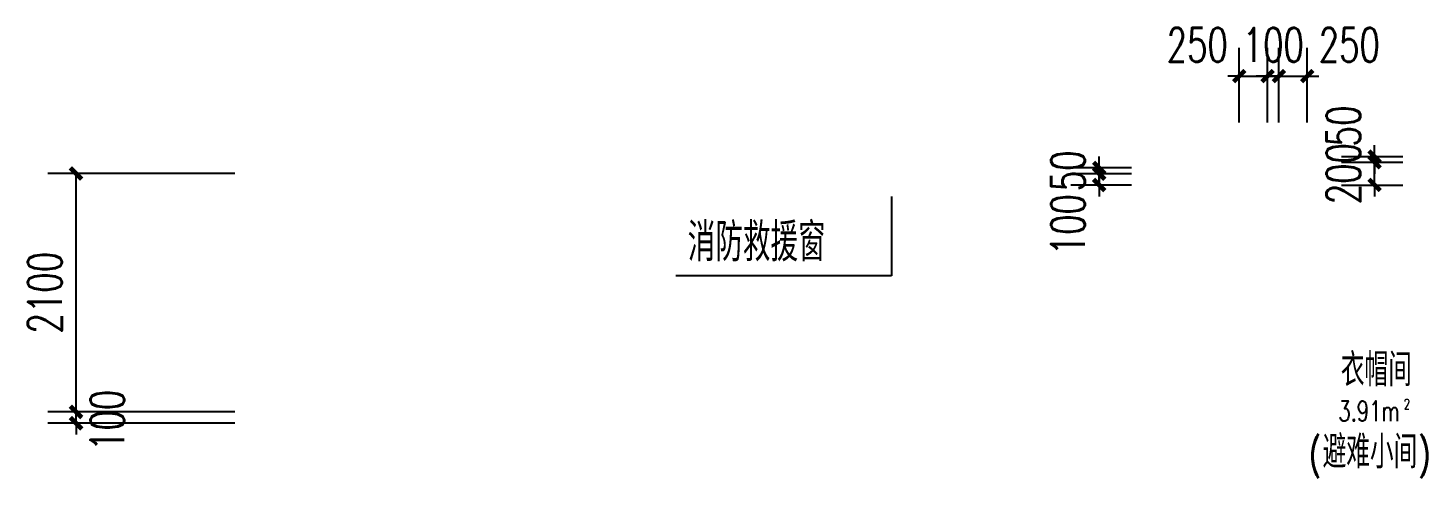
# Model space of a CAD drawing. Extents: x 41972 to 370663, y -1070170 to -56660.
# Drawn here: x 131273 to 143602, y -124768 to -120804 of the extents above; entities that cross this region are included whole.
import ezdxf

# ---------------------------------------------------------------- set-up
doc = ezdxf.new("R2010")
doc.units = 0
doc.header["$LTSCALE"] = 1000
doc.header["$MEASUREMENT"] = 0
doc.layers.get('Defpoints').update_dxf_attribs({"color": 250})
for name, color, linetype in [('A-DIM_LEAD_引出标注', 3, 'Continuous'), ('A-PUB_DIM_细部尺寸', 64, 'Continuous'), ('A-文字', 7, 'Continuous'), ('HXwz$0$A-房间名称', 31, 'Continuous')]:
    doc.layers.add(name, color=color, linetype=linetype)
doc.styles.add('_TCH_DIM', font='SIMPLEX', dxfattribs={"bigfont": 'GBCBIG'})
doc.styles.add('_TCH_DIM_T3', font='SIMPLEX', dxfattribs={"width": 0.705882, "bigfont": 'GBCBIG.shx'})
doc.styles.add('HXwz$0$_TCH_SPACE', font='SIMPLEX', dxfattribs={"bigfont": 'GBCBIG'})
doc.dimstyles.new('_TCH_ARCH&&100', dxfattribs={"dimtxt": 297.5, "dimasz": 100, "dimexe": 250, "dimexo": 300, "dimgap": 126.25, "dimtad": 1, "dimdec": 0, "dimzin": 0, "dimdsep": 46, "dimtxsty": '_TCH_DIM_T3', "dimblk": 'ARCHTICK', "dimcen": 0.09, "dimclrt": 7, "dimazin": 2, "dimtfac": 1, "dimtdec": 0, "dimtix": 1, "dimtmove": 2, "dimatfit": 3, "dimfxl": 100, "dimtolj": 1, "dimtzin": 0, "dimarcsym": 0})

# ---------------------------------------------------------------- blocks, each defined once
blk = doc.blocks.new('_ArchTick')
at = {"color": 0, "linetype": 'ByBlock', "const_width": 0.4}
blk.add_lwpolyline([(-0.5, -0.5), (0.5, 0.5)], dxfattribs=at)
blk = doc.blocks.new('*D5532')
at = {"layer": 'A-PUB_DIM_细部尺寸', "color": 0, "lineweight": -2, "transparency": 16777216}
for p, q in [((133097, -158749), (131447, -158749)), ((131697, -160849), (131697, -158749)), ((133097, -160849), (131447, -160849))]:
    blk.add_line(p, q, dxfattribs=at)
at = {"layer": 'Defpoints', "color": 0, "transparency": 16777216}
for p in [(131697, -158749), (133397, -158749), (133397, -160849)]:
    blk.add_point(p, dxfattribs=at)
at = {"layer": 'A-PUB_DIM_细部尺寸', "color": 0, "lineweight": -2, "transparency": 16777216, "xscale": 100, "yscale": 100, "zscale": 100}
for p, rotation in [((131697, -158749), 90), ((131697, -160849), 270)]:
    blk.add_blockref('_ArchTick', p, dxfattribs=dict(at, rotation=rotation))
at = {"layer": 'A-PUB_DIM_细部尺寸', "color": 7, "transparency": 16777216, "insert": (131422, -159799), "char_height": 297.5, "attachment_point": 5, "rotation": 90, "style": '_TCH_DIM_T3'}
blk.add_mtext('\\A1;2100', dxfattribs=at)
blk = doc.blocks.new('*D5533')
at = {"layer": 'A-PUB_DIM_细部尺寸', "color": 0, "lineweight": -2, "transparency": 16777216}
for p, q in [((131697, -160849), (131697, -160749)), ((133097, -160849), (131447, -160849)), ((131697, -160949), (131697, -160849)), ((133097, -160949), (131447, -160949)), ((131697, -160949), (131697, -161049))]:
    blk.add_line(p, q, dxfattribs=at)
at = {"layer": 'Defpoints', "color": 0, "transparency": 16777216}
for p in [(131697, -160849), (133397, -160849), (133397, -160949)]:
    blk.add_point(p, dxfattribs=at)
at = {"layer": 'A-PUB_DIM_细部尺寸', "color": 0, "lineweight": -2, "transparency": 16777216, "xscale": 100, "yscale": 100, "zscale": 100}
for p, rotation in [((131697, -160849), 270), ((131697, -160949), 90)]:
    blk.add_blockref('_ArchTick', p, dxfattribs=dict(at, rotation=rotation))
at = {"layer": 'A-PUB_DIM_细部尺寸', "color": 7, "transparency": 16777216, "insert": (131972, -160924), "char_height": 297.5, "attachment_point": 5, "rotation": 90, "style": '_TCH_DIM_T3'}
blk.add_mtext('\\A1;100', dxfattribs=at)
blk = doc.blocks.new('HXwz')
at = {"layer": 'HXwz$0$A-房间名称', "style": 'HXwz$0$_TCH_SPACE'}
for s, p in [('衣帽间', (4346, 6027)), ('避难小间', (4185, 5303))]:
    blk.add_text(s, height=289.4, dxfattribs=at).set_placement(p)
at = {"layer": 'HXwz$0$A-房间名称', "style": 'HXwz$0$_TCH_SPACE', "width": 0.705882}
for s, height, p in [('3.91m', 178.5, (4324, 5720)), ('2', 89.2, (4900, 5825)), ('(', 255, (4065, 5303)), (')', 255, (5028, 5303))]:
    blk.add_text(s, height=height, dxfattribs=at).set_placement(p)
blk = doc.blocks.new('e21')
at = {"layer": 'A-DIM_LEAD_引出标注'}
for p, q in [((138882, -122287), (138882, -122987)), ((138882, -122987), (136982, -122987))]:
    blk.add_line(p, q, dxfattribs=at)
at = {"layer": 'A-文字', "color": 7, "style": '_TCH_DIM'}
blk.add_text('消防救援窗', height=337.6, dxfattribs=at).set_placement((137087, -122859))
blk = doc.blocks.new('*D6368')
at = {"layer": 'A-PUB_DIM_细部尺寸', "color": 0, "lineweight": -2, "transparency": 16777216}
for p, q in [((141947, -121637), (141947, -120977)), ((142197, -121637), (142197, -120977)), ((141947, -121227), (141847, -121227)), ((141947, -121227), (142197, -121227)), ((142197, -121227), (142297, -121227))]:
    blk.add_line(p, q, dxfattribs=at)
at = {"layer": 'Defpoints', "color": 0, "transparency": 16777216}
for p in [(142197, -121227), (141947, -121937), (142197, -121937)]:
    blk.add_point(p, dxfattribs=at)
at = {"layer": 'A-PUB_DIM_细部尺寸', "color": 0, "lineweight": -2, "transparency": 16777216, "xscale": 100, "yscale": 100, "zscale": 100}
blk.add_blockref('_ArchTick', (141947, -121227), dxfattribs=at)
at = {"layer": 'A-PUB_DIM_细部尺寸', "color": 0, "lineweight": -2, "transparency": 16777216, "xscale": 100, "yscale": 100, "zscale": 100, "rotation": 180}
blk.add_blockref('_ArchTick', (142197, -121227), dxfattribs=at)
at = {"layer": 'A-PUB_DIM_细部尺寸', "color": 7, "transparency": 16777216, "insert": (141577, -120952), "char_height": 297.5, "attachment_point": 5, "style": '_TCH_DIM_T3'}
blk.add_mtext('\\A1;250', dxfattribs=at)
blk = doc.blocks.new('*D6369')
at = {"layer": 'A-PUB_DIM_细部尺寸', "color": 0, "lineweight": -2, "transparency": 16777216}
for p, q in [((142197, -121637), (142197, -120977)), ((142297, -121637), (142297, -120977)), ((142197, -121227), (142097, -121227)), ((142197, -121227), (142297, -121227)), ((142297, -121227), (142397, -121227))]:
    blk.add_line(p, q, dxfattribs=at)
at = {"layer": 'Defpoints', "color": 0, "transparency": 16777216}
for p in [(142297, -121227), (142197, -121937), (142297, -121937)]:
    blk.add_point(p, dxfattribs=at)
at = {"layer": 'A-PUB_DIM_细部尺寸', "color": 0, "lineweight": -2, "transparency": 16777216, "xscale": 100, "yscale": 100, "zscale": 100}
blk.add_blockref('_ArchTick', (142197, -121227), dxfattribs=at)
at = {"layer": 'A-PUB_DIM_细部尺寸', "color": 0, "lineweight": -2, "transparency": 16777216, "xscale": 100, "yscale": 100, "zscale": 100, "rotation": 180}
blk.add_blockref('_ArchTick', (142297, -121227), dxfattribs=at)
at = {"layer": 'A-PUB_DIM_细部尺寸', "color": 7, "transparency": 16777216, "insert": (142247, -120952), "char_height": 297.5, "attachment_point": 5, "style": '_TCH_DIM_T3'}
blk.add_mtext('\\A1;100', dxfattribs=at)
blk = doc.blocks.new('*D6370')
at = {"layer": 'A-PUB_DIM_细部尺寸', "color": 0, "lineweight": -2, "transparency": 16777216}
for p, q in [((142297, -121637), (142297, -120977)), ((142547, -121637), (142547, -120977)), ((142297, -121227), (142197, -121227)), ((142297, -121227), (142547, -121227)), ((142547, -121227), (142647, -121227))]:
    blk.add_line(p, q, dxfattribs=at)
at = {"layer": 'Defpoints', "color": 0, "transparency": 16777216}
for p in [(142547, -121227), (142297, -121937), (142547, -121937)]:
    blk.add_point(p, dxfattribs=at)
at = {"layer": 'A-PUB_DIM_细部尺寸', "color": 0, "lineweight": -2, "transparency": 16777216, "xscale": 100, "yscale": 100, "zscale": 100}
blk.add_blockref('_ArchTick', (142297, -121227), dxfattribs=at)
at = {"layer": 'A-PUB_DIM_细部尺寸', "color": 0, "lineweight": -2, "transparency": 16777216, "xscale": 100, "yscale": 100, "zscale": 100, "rotation": 180}
blk.add_blockref('_ArchTick', (142547, -121227), dxfattribs=at)
at = {"layer": 'A-PUB_DIM_细部尺寸', "color": 7, "transparency": 16777216, "insert": (142917, -120952), "char_height": 297.5, "attachment_point": 5, "style": '_TCH_DIM_T3'}
blk.add_mtext('\\A1;250', dxfattribs=at)
blk = doc.blocks.new('*D6426')
at = {"layer": 'A-PUB_DIM_细部尺寸', "color": 0, "lineweight": -2, "transparency": 16777216}
for p, q in [((143140, -121937), (143140, -121837)), ((142847, -121937), (143390, -121937)), ((142847, -121987), (143390, -121987)), ((143140, -121987), (143140, -121937)), ((143140, -121987), (143140, -122087))]:
    blk.add_line(p, q, dxfattribs=at)
at = {"layer": 'Defpoints', "color": 0, "transparency": 16777216}
for p in [(142547, -121937), (142547, -121987), (143140, -121937)]:
    blk.add_point(p, dxfattribs=at)
at = {"layer": 'A-PUB_DIM_细部尺寸', "color": 0, "lineweight": -2, "transparency": 16777216, "xscale": 100, "yscale": 100, "zscale": 100}
for p, rotation in [((143140, -121937), 270), ((143140, -121987), 90)]:
    blk.add_blockref('_ArchTick', p, dxfattribs=dict(at, rotation=rotation))
at = {"layer": 'A-PUB_DIM_细部尺寸', "color": 7, "transparency": 16777216, "insert": (142865, -121667), "char_height": 297.5, "attachment_point": 5, "rotation": 90, "style": '_TCH_DIM_T3'}
blk.add_mtext('\\A1;50', dxfattribs=at)
blk = doc.blocks.new('*D6427')
at = {"layer": 'A-PUB_DIM_细部尺寸', "color": 0, "lineweight": -2, "transparency": 16777216}
for p, q in [((143140, -121987), (143140, -121887)), ((142847, -121987), (143390, -121987)), ((143140, -122187), (143140, -121987)), ((142847, -122187), (143390, -122187)), ((143140, -122187), (143140, -122287))]:
    blk.add_line(p, q, dxfattribs=at)
at = {"layer": 'Defpoints', "color": 0, "transparency": 16777216}
for p in [(142547, -121987), (143140, -121987), (142547, -122187)]:
    blk.add_point(p, dxfattribs=at)
at = {"layer": 'A-PUB_DIM_细部尺寸', "color": 0, "lineweight": -2, "transparency": 16777216, "xscale": 100, "yscale": 100, "zscale": 100}
for p, rotation in [((143140, -121987), 270), ((143140, -122187), 90)]:
    blk.add_blockref('_ArchTick', p, dxfattribs=dict(at, rotation=rotation))
at = {"layer": 'A-PUB_DIM_细部尺寸', "color": 7, "transparency": 16777216, "insert": (142865, -122087), "char_height": 297.5, "attachment_point": 5, "rotation": 90, "style": '_TCH_DIM_T3'}
blk.add_mtext('\\A1;200', dxfattribs=at)
blk = doc.blocks.new('*D6434')
at = {"layer": 'A-PUB_DIM_细部尺寸', "color": 0, "lineweight": -2, "transparency": 16777216}
for p, q in [((140713, -122087), (140713, -121987)), ((140998, -122087), (140463, -122087)), ((140713, -122187), (140713, -122087)), ((140998, -122187), (140463, -122187)), ((140713, -122187), (140713, -122287))]:
    blk.add_line(p, q, dxfattribs=at)
at = {"layer": 'Defpoints', "color": 0, "transparency": 16777216}
for p in [(140713, -122087), (141298, -122087), (141298, -122187)]:
    blk.add_point(p, dxfattribs=at)
at = {"layer": 'A-PUB_DIM_细部尺寸', "color": 0, "lineweight": -2, "transparency": 16777216, "xscale": 100, "yscale": 100, "zscale": 100}
for p, rotation in [((140713, -122087), 270), ((140713, -122187), 90)]:
    blk.add_blockref('_ArchTick', p, dxfattribs=dict(at, rotation=rotation))
at = {"layer": 'A-PUB_DIM_细部尺寸', "color": 7, "transparency": 16777216, "insert": (140438, -122537), "char_height": 297.5, "attachment_point": 5, "rotation": 90, "style": '_TCH_DIM_T3'}
blk.add_mtext('\\A1;100', dxfattribs=at)
blk = doc.blocks.new('*D6435')
at = {"layer": 'A-PUB_DIM_细部尺寸', "color": 0, "lineweight": -2, "transparency": 16777216}
for p, q in [((140998, -122037), (140463, -122037)), ((140713, -122037), (140713, -121937)), ((140713, -122087), (140713, -122037)), ((140998, -122087), (140463, -122087)), ((140713, -122087), (140713, -122187))]:
    blk.add_line(p, q, dxfattribs=at)
at = {"layer": 'Defpoints', "color": 0, "transparency": 16777216}
for p in [(140713, -122037), (141298, -122037), (141298, -122087)]:
    blk.add_point(p, dxfattribs=at)
at = {"layer": 'A-PUB_DIM_细部尺寸', "color": 0, "lineweight": -2, "transparency": 16777216, "xscale": 100, "yscale": 100, "zscale": 100}
for p, rotation in [((140713, -122037), 270), ((140713, -122087), 90)]:
    blk.add_blockref('_ArchTick', p, dxfattribs=dict(at, rotation=rotation))
at = {"layer": 'A-PUB_DIM_细部尺寸', "color": 7, "transparency": 16777216, "insert": (140438, -122062), "char_height": 297.5, "attachment_point": 5, "rotation": 90, "style": '_TCH_DIM_T3'}
blk.add_mtext('\\A1;50', dxfattribs=at)
blk = doc.blocks.new('sdcc')
at = {"layer": 'A-PUB_DIM_细部尺寸'}
dim = blk.add_aligned_dim(p1=(133397, -160849.3), p2=(133397, -158749.3), distance=1700, dimstyle='_TCH_ARCH&&100', dxfattribs=at)
dim.commit()
dim.dimension.update_dxf_attribs({"geometry": '*D5532', "text_midpoint": (131422, -159799.3)})
dim = blk.add_linear_dim(base=(131697, -160849.3), p1=(133397, -160949.3), p2=(133397, -160849.3), angle=90, dimstyle='_TCH_ARCH&&100', dxfattribs=at)
dim.commit()
dim.dimension.update_dxf_attribs({"geometry": '*D5533', "text_midpoint": (131972, -160924.3), "dimtype": 161})
blk = doc.blocks.new('7d')
at = {"layer": 'A-PUB_DIM_细部尺寸'}
for base, p1, p2, angle, picture, middle in [((142197, -121227.3), (141947, -121936.5), (142197, -121936.5), 0, '*D6368', (141577, -120952.3)), ((142547, -121227.3), (142297, -121936.5), (142547, -121936.5), 0, '*D6370', (142917, -120952.3)), ((143139.7, -121936.5), (142547, -121986.5), (142547, -121936.5), 90, '*D6426', (142864.7, -121666.5)), ((140712.7, -122086.5), (141298.2, -122186.5), (141298.2, -122086.5), 90, '*D6434', (140437.7, -122536.5))]:
    dim = blk.add_linear_dim(base=base, p1=p1, p2=p2, angle=angle, dimstyle='_TCH_ARCH&&100', dxfattribs=at)
    dim.commit()
    dim.dimension.update_dxf_attribs({"geometry": picture, "text_midpoint": middle, "dimtype": 161})
for p1, p2, distance, picture, middle in [((142197, -121936.5), (142297, -121936.5), 709.3, '*D6369', (142247, -120952.3)), ((142547, -122186.5), (142547, -121986.5), -592.7, '*D6427', (142864.7, -122086.5)), ((141298.2, -122086.5), (141298.2, -122036.5), 585.5, '*D6435', (140437.7, -122061.5))]:
    dim = blk.add_aligned_dim(p1=p1, p2=p2, distance=distance, dimstyle='_TCH_ARCH&&100', dxfattribs=at)
    dim.commit()
    dim.dimension.update_dxf_attribs({"geometry": picture, "text_midpoint": middle})

msp = doc.modelspace()

# ---------------------------------------------------------------- block references
for name, p in [('sdcc', (0, 36663)), ('7d', (0, 0)), ('HXwz', (138497, -129987)), ('e21', (0, 0))]:
    msp.add_blockref(name, p)

doc.saveas('drawing.dxf')
